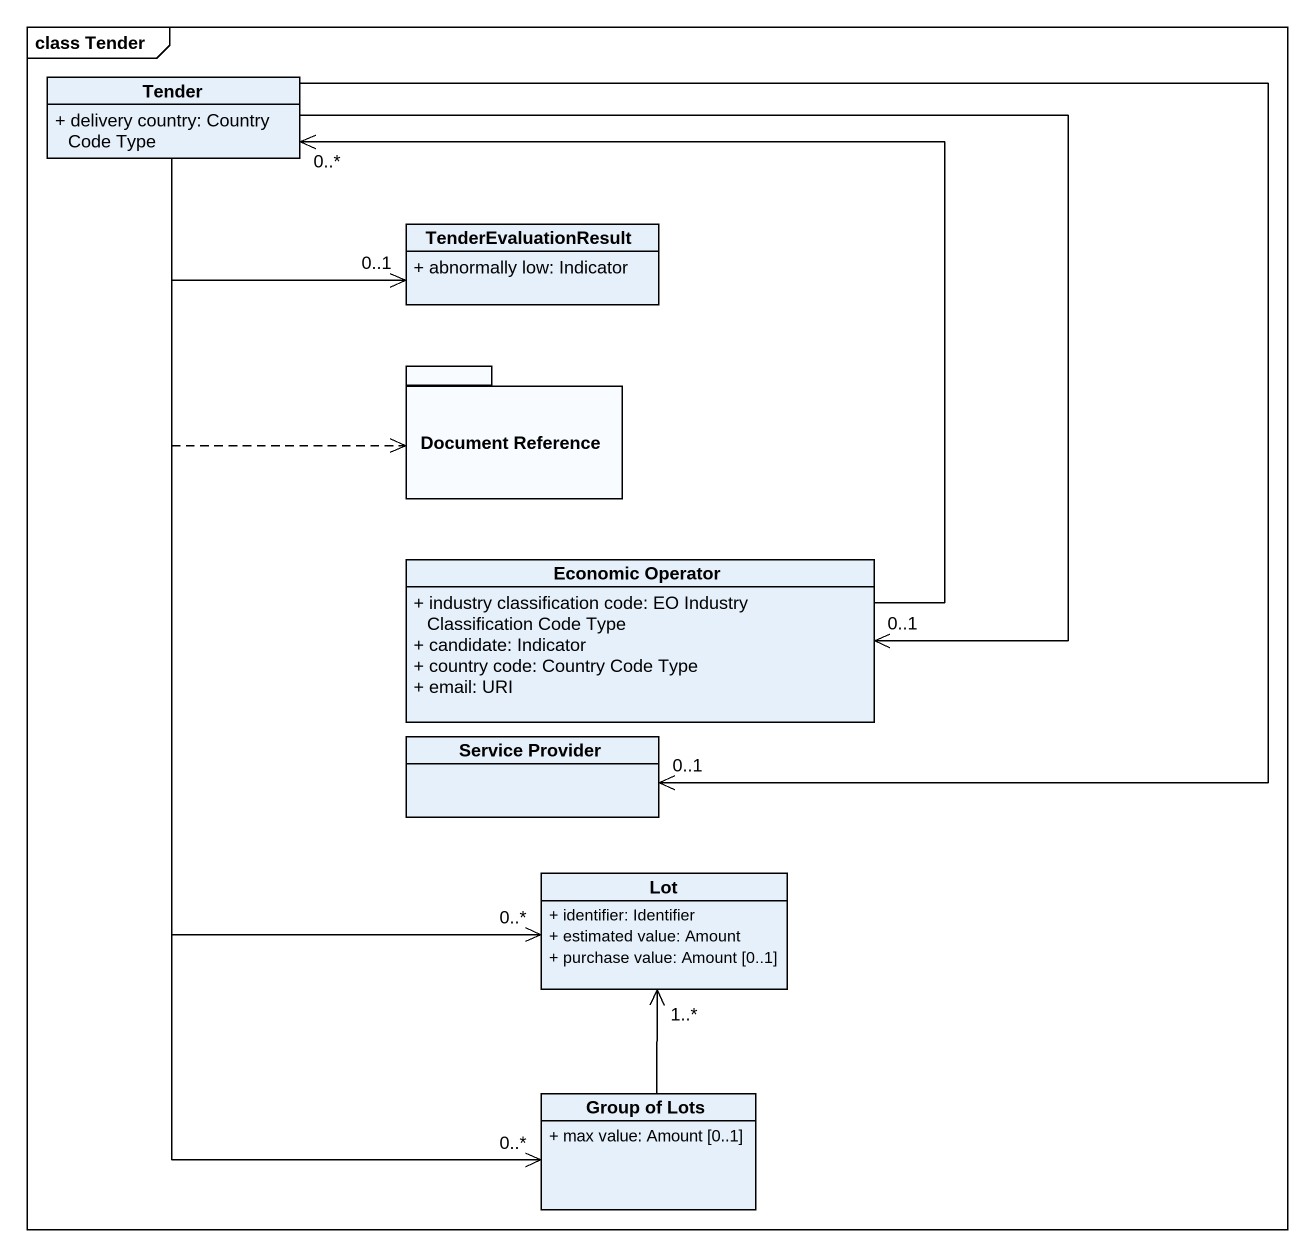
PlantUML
@startuml
mainframe class Tender
hide circle
hide empty members
skinparam classAttributeIconSize 0
class Tender {
  + delivery country: Country Code Type
}
class TenderEvaluationResult {
  + abnormally low: Indicator
}
package "Document Reference" as Document_Reference {
}
class "Economic Operator" as Economic_Operator {
  + industry classification code: EO Industry Classification Code Type
  + candidate: Indicator
  + country code: Country Code Type
  + email: URI
}
class "Service Provider" as Service_Provider
class Lot {
  + identifier: Identifier
  + estimated value: Amount
  + purchase value: Amount [0..1]
}
class "Group of Lots" as Group_of_Lots {
  + max value: Amount [0..1]
}
Tender -right-> "0..1" TenderEvaluationResult
Tender ..> Document_Reference
Tender --> "0..1" Economic_Operator
Tender --> "0..1" Service_Provider
Tender --> "0..*" Lot
Tender --> "0..*" Group_of_Lots
Economic_Operator -up-> "0..*" Tender
Group_of_Lots -up-> "1..*" Lot
@enduml
